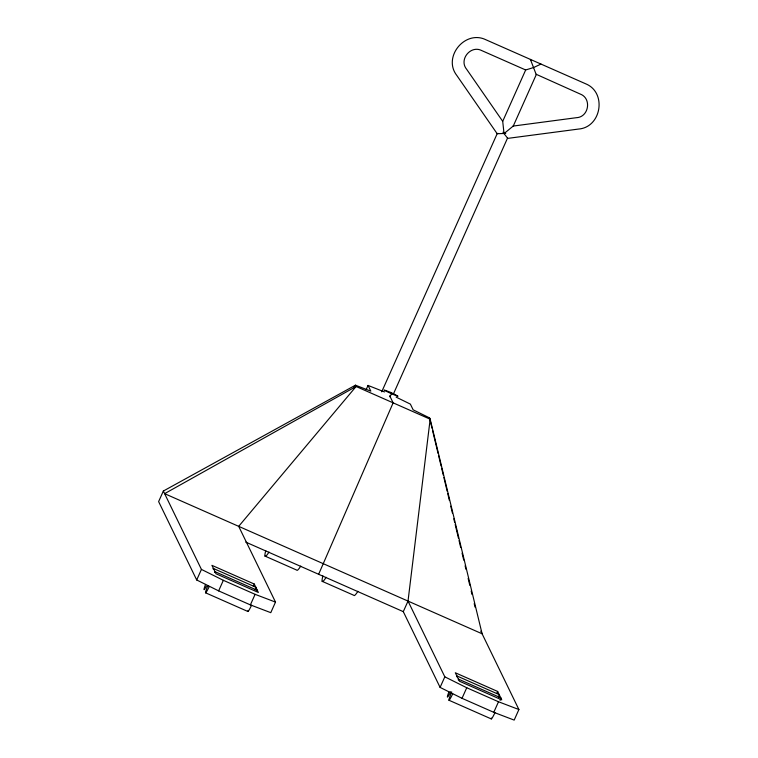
<?xml version="1.0" encoding="UTF-8"?>
<svg xmlns="http://www.w3.org/2000/svg" width="758" height="758" viewBox="0 0 758 758"><rect width="100%" height="100%" fill="white"/><g stroke="black" fill="none" stroke-linecap="round" stroke-linejoin="round"><path stroke-width="1.14" d="M480.828 631.168L518.898 709.535L514.18 720.1L493.771 712.321L462.02 698.317L440.095 687.402L403.294 611.649L408.022 601.085L430.165 419.193L429.53 417.885L413.148 409.832L410.372 404.109L396.15 397.135M163.349 491.042L158.621 501.606L196.701 579.974L218.626 590.88L250.377 604.893L270.777 612.672L275.505 602.098L238.694 526.346L356.089 386.495L355.455 385.187L163.349 491.042L201.429 569.41L223.354 580.315L255.095 594.329L275.505 602.098M196.701 579.974L201.429 569.41M218.626 590.88L223.354 580.315M253.305 586.142L254.252 584.03L211.918 565.345L216.011 573.768L258.345 592.453L254.252 584.03M250.377 604.893L255.095 594.329M366.152 389.659L368.037 385.434L384.514 391.943M381.7 391.839L497.163 133.711L497.93 133.361M505.747 133.417L497.163 133.711L456.723 75.336C442.568 57.068 465.005 29.676 485.745 39.691L585.65 83.787C607.13 92.429 601.464 127.391 578.468 129.068L507.746 138.382L504.042 133.597L502.706 121.327L525.673 69.973L533.585 67.547L540.985 64.079M390.029 396.917L391.46 393.715L390.844 392.464C367.043 383.141 415.318 404.545 390.844 392.464M393.25 394.349L507.547 138.06M318.635 574.289L393.127 402.839L389.669 395.733M440.095 687.402L444.823 676.837L408.022 601.085M462.02 698.317L466.748 687.743L444.823 676.837M496.708 693.57L497.655 691.457L455.321 672.772L459.414 681.196L501.749 699.88L497.655 691.457M493.771 712.321L498.499 701.756L518.898 709.535M353.92 386.987L355.455 385.187L370.823 391.147L368.037 385.434M512.891 126.103L576.374 117.698C588.833 117.244 591.979 98.379 580.23 94.049L536.096 74.246M525.673 69.973L481.709 50.568C470.661 44.817 458.618 59.664 466.625 69.253L502.706 121.327M245.763 542.122L403.294 611.649M265.016 556.097L296.766 570.111A52.207 3.998 -66.2 0 0 300.755 566.084M322.159 581.32L353.91 595.333A52.207 3.998 -66.2 0 0 357.899 591.306M213.453 568.5L255.787 587.185M499.19 694.612L456.856 675.928A11.597 0.891 -66.2 0 1 456.78 676.771M214.988 571.665L257.322 590.34M500.725 697.777L458.391 679.092A11.597 0.891 -66.2 0 1 458.315 679.935M466.748 687.743L498.499 701.756M205.541 592.794L247.866 611.479M451.721 691.931A11.597 0.891 -66.2 0 0 448.935 700.231L491.269 718.916M502.999 132.205L504.042 133.597L513.289 125.999L536.257 74.644L530.401 59.408L530.666 60.166M429.53 417.885L432.013 428.204M432.562 430.497L438.077 453.436M438.636 455.729L441.118 466.047M441.668 468.34L443.316 475.219M443.875 477.512L447.182 491.269M447.732 493.562L449.39 500.451M450.764 506.183L452.422 513.062M453.805 518.794L454.629 522.234M455.179 524.527L458.486 538.284M459.045 540.577L460.693 547.456M462.077 553.198L463.725 560.077M465.109 565.809L465.933 569.249M468.141 578.42L469.799 585.299M471.173 591.032L472.007 594.471M474.205 603.652L475.039 607.092M452.687 693.921A11.597 0.891 -66.2 0 1 448.935 700.231M500.337 697.966A11.597 0.891 -66.2 0 1 500.119 700.411M495.012 712.605A11.597 0.891 -66.2 0 1 491.345 718.072M326.148 577.293A52.207 3.998 -66.2 0 1 322.908 575.9M213.064 568.699A11.597 0.891 -66.2 0 1 213.386 569.343M206.366 586.124A11.597 0.891 -66.2 0 1 205.541 584.437M255.399 587.384A11.597 0.891 -66.2 0 1 255.181 589.819M269.005 552.07A52.207 3.998 -66.2 0 1 265.755 550.678M214.599 571.854A11.597 0.891 -66.2 0 1 214.921 572.498M209.284 586.493A11.597 0.891 -66.2 0 1 205.57 592.841A11.597 0.891 -66.2 0 1 207.882 585.564M256.934 590.539A11.597 0.891 -66.2 0 1 257.246 591.183M251.618 605.168A11.597 0.891 -66.2 0 1 247.942 610.645M450.669 691.751A11.597 0.891 -66.2 0 1 447.476 697.123A11.597 0.891 -66.2 0 1 448.935 691.865M498.802 694.811A11.597 0.891 -66.2 0 1 498.584 697.246M356.089 386.495L164.619 493.657L482.097 633.783L430.165 419.193L356.089 386.495"/></g></svg>
